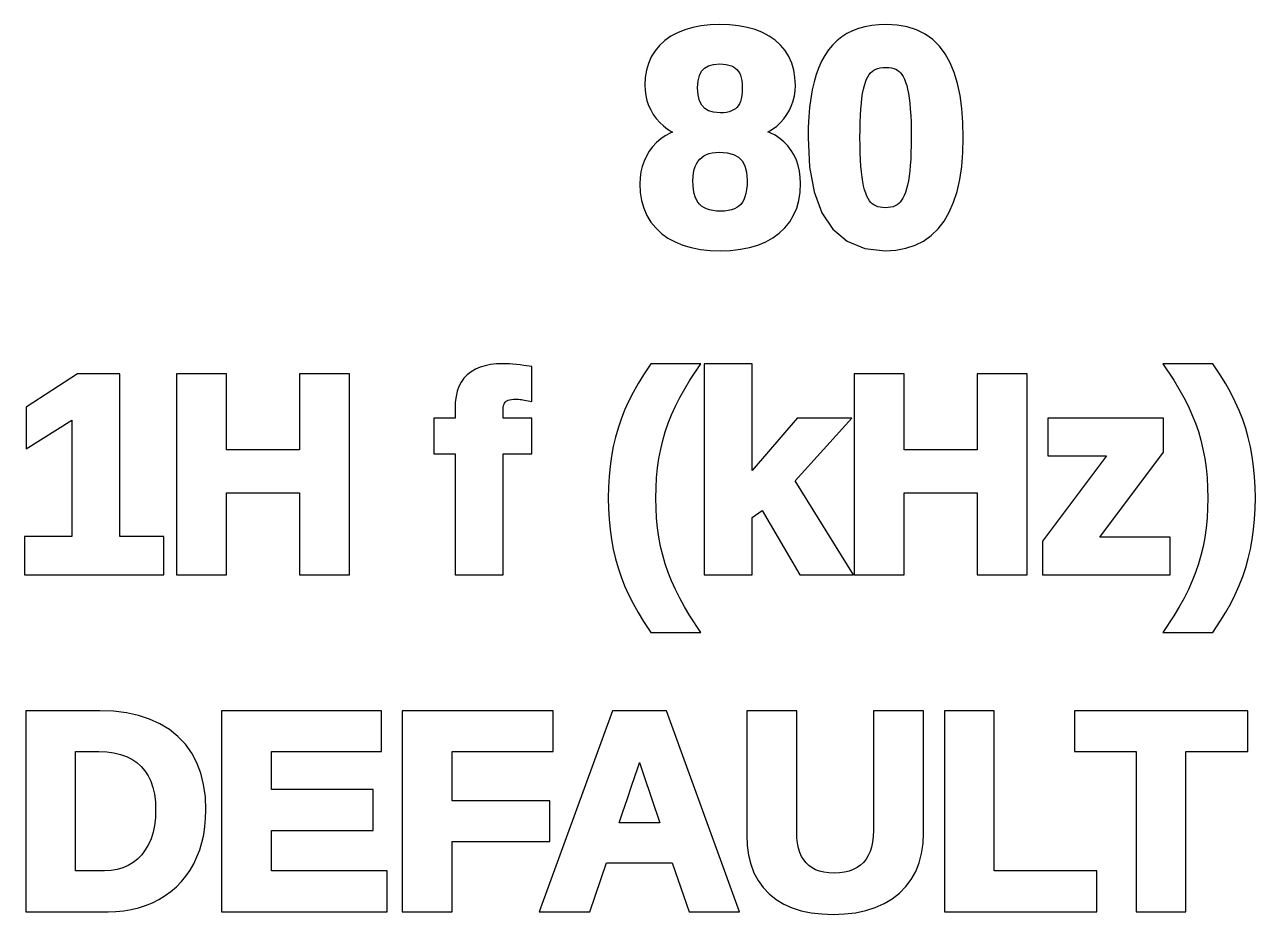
# Model space of a CAD drawing. Header units: metres. Extents: x 3 to 171, y -107 to -32.
# Drawn here: x 10.12 to 22.44, y -83.75 to -74.84 of the extents above; entities that cross this region are included whole.
import ezdxf

# ---------------------------------------------------------------- set-up
doc = ezdxf.new("R2010")
doc.units = ezdxf.units.M

msp = doc.modelspace()

# ---------------------------------------------------------------- linework, layer by layer
for p, q in [((16.811, -74.8725), (16.7324, -74.8952)), ((16.8953, -74.8564), (16.811, -74.8725)), ((16.9854, -74.8469), (16.8953, -74.8564)), ((17.0812, -74.8437), (16.9854, -74.8469)), ((17.1789, -74.8468), (17.0812, -74.8437)), ((17.2705, -74.8561), (17.1789, -74.8468)), ((17.3561, -74.8717), (17.2705, -74.8561)), ((17.4356, -74.8938), (17.3561, -74.8717)), ((18.4708, -74.8831), (18.4107, -74.9057)), ((18.5348, -74.8658), (18.4708, -74.8831)), ((18.6026, -74.8535), (18.5348, -74.8658)), ((18.6743, -74.8461), (18.6026, -74.8535)), ((18.7503, -74.8437), (18.6743, -74.8461)), ((18.8579, -74.8495), (18.7503, -74.8437)), ((18.9585, -74.8671), (18.8579, -74.8495)), ((19.0515, -74.8969), (18.9585, -74.8671)), ((16.5327, -75.0041), (16.4795, -75.0533)), ((16.593, -74.9609), (16.5327, -75.0041)), ((16.6597, -74.9246), (16.593, -74.9609)), ((16.7324, -74.8952), (16.6597, -74.9246)), ((17.5091, -74.9224), (17.4356, -74.8938)), ((17.5762, -74.9578), (17.5091, -74.9224)), ((17.6369, -75), (17.5762, -74.9578)), ((17.6903, -75.0486), (17.6369, -75)), ((18.2551, -75.0047), (18.211, -75.0485)), ((18.3028, -74.9664), (18.2551, -75.0047)), ((18.3546, -74.9334), (18.3028, -74.9664)), ((18.4107, -74.9057), (18.3546, -74.9334)), ((19.1364, -74.9389), (19.0515, -74.8969)), ((19.2127, -74.9931), (19.1364, -74.9389)), ((19.28, -75.0591), (19.2127, -74.9931)), ((16.4342, -75.1077), (16.397, -75.1672)), ((16.4795, -75.0533), (16.4342, -75.1077)), ((17.7358, -75.103), (17.6903, -75.0486)), ((17.7731, -75.1631), (17.7358, -75.103)), ((18.1708, -75.0974), (18.1344, -75.1515)), ((18.211, -75.0485), (18.1708, -75.0974)), ((19.3378, -75.1366), (19.28, -75.0591)), ((16.3681, -75.2316), (16.3477, -75.3003)), ((16.397, -75.1672), (16.3681, -75.2316)), ((16.9299, -75.28), (16.9682, -75.2574)), ((16.9682, -75.2574), (17.0183, -75.243)), ((17.0183, -75.243), (17.0823, -75.2377)), ((17.0823, -75.2377), (17.1157, -75.239)), ((17.1157, -75.239), (17.1464, -75.2427)), ((17.1464, -75.2427), (17.174, -75.2487)), ((17.174, -75.2487), (17.1981, -75.2567)), ((17.1981, -75.2567), (17.2192, -75.2668)), ((17.8019, -75.2285), (17.7731, -75.1631)), ((17.8224, -75.2988), (17.8019, -75.2285)), ((18.1017, -75.2106), (18.0727, -75.2746)), ((18.1344, -75.1515), (18.1017, -75.2106)), ((19.3867, -75.2247), (19.3378, -75.1366)), ((19.4276, -75.3234), (19.3867, -75.2247)), ((16.3355, -75.3733), (16.3315, -75.45)), ((16.3477, -75.3003), (16.3355, -75.3733)), ((16.8648, -75.4073), (16.8789, -75.3526)), ((16.8789, -75.3526), (16.9007, -75.3109)), ((16.9007, -75.3109), (16.9299, -75.28)), ((17.2192, -75.2668), (17.2373, -75.2786)), ((17.2373, -75.2786), (17.2529, -75.2922)), ((17.2529, -75.2922), (17.2663, -75.3081)), ((17.2663, -75.3081), (17.278, -75.3268)), ((17.278, -75.3268), (17.2881, -75.3491)), ((17.2881, -75.3491), (17.2961, -75.3748)), ((17.2961, -75.3748), (17.3022, -75.4045)), ((17.8345, -75.3737), (17.8224, -75.2988)), ((17.8385, -75.453), (17.8345, -75.3737)), ((18.0473, -75.3435), (18.0254, -75.4175)), ((18.0727, -75.2746), (18.0473, -75.3435)), ((18.5518, -75.3906), (18.5646, -75.3652)), ((18.5646, -75.3652), (18.578, -75.3441)), ((18.578, -75.3441), (18.5919, -75.3268)), ((18.5919, -75.3268), (18.6067, -75.3127)), ((18.6067, -75.3127), (18.6234, -75.3008)), ((18.6234, -75.3008), (18.6423, -75.2909)), ((18.6423, -75.2909), (18.664, -75.2829)), ((18.664, -75.2829), (18.6885, -75.277)), ((18.6885, -75.277), (18.7161, -75.2733)), ((18.7161, -75.2733), (18.7466, -75.272)), ((18.7466, -75.272), (18.7752, -75.2733)), ((18.7752, -75.2733), (18.8006, -75.2768)), ((18.8006, -75.2768), (18.8235, -75.2826)), ((18.8235, -75.2826), (18.8436, -75.2903)), ((18.8436, -75.2903), (18.8615, -75.3)), ((18.8615, -75.3), (18.8772, -75.3116)), ((18.8772, -75.3116), (18.8915, -75.3256)), ((18.8915, -75.3256), (18.9049, -75.3427)), ((18.9049, -75.3427), (18.9179, -75.3637)), ((18.9179, -75.3637), (18.9303, -75.389)), ((19.4607, -75.4326), (19.4276, -75.3234)), ((16.3315, -75.45), (16.3338, -75.5029)), ((16.3338, -75.5029), (16.3409, -75.5542)), ((16.8599, -75.4756), (16.8648, -75.4073)), ((16.8649, -75.5477), (16.8599, -75.4756)), ((17.3022, -75.4045), (17.3059, -75.4383)), ((17.3059, -75.4383), (17.3072, -75.4757)), ((17.3072, -75.4757), (17.306, -75.5163)), ((17.8361, -75.5059), (17.8385, -75.453)), ((18.007, -75.497), (17.9921, -75.5818)), ((18.0254, -75.4175), (18.007, -75.497)), ((18.5118, -75.5325), (18.5199, -75.4911)), ((18.5199, -75.4911), (18.5294, -75.4535)), ((18.5294, -75.4535), (18.5401, -75.42)), ((18.5401, -75.42), (18.5518, -75.3906)), ((18.9303, -75.389), (18.942, -75.4188)), ((18.942, -75.4188), (18.9525, -75.4521)), ((18.9525, -75.4521), (18.9621, -75.4902)), ((18.9621, -75.4902), (18.9705, -75.5322)), ((19.4863, -75.5524), (19.4607, -75.4326)), ((16.3409, -75.5542), (16.3527, -75.6039)), ((16.3527, -75.6039), (16.3692, -75.6518)), ((16.8793, -75.6056), (16.8649, -75.5477)), ((16.9017, -75.6499), (16.8793, -75.6056)), ((17.2879, -75.6131), (17.2779, -75.6367)), ((17.2961, -75.5853), (17.2879, -75.6131)), ((17.3022, -75.5531), (17.2961, -75.5853)), ((17.306, -75.5163), (17.3022, -75.5531)), ((17.801, -75.6543), (17.8174, -75.6065)), ((17.8174, -75.6065), (17.8291, -75.557)), ((17.8291, -75.557), (17.8361, -75.5059)), ((17.9921, -75.5818), (17.9805, -75.672)), ((18.4988, -75.6311), (18.5047, -75.5792)), ((18.5047, -75.5792), (18.5118, -75.5325)), ((18.9705, -75.5322), (18.9777, -75.5787)), ((18.9777, -75.5787), (18.9839, -75.6311)), ((19.5044, -75.6827), (19.4863, -75.5524)), ((16.3692, -75.6518), (16.3905, -75.6979)), ((16.3905, -75.6979), (16.4164, -75.7421)), ((16.4164, -75.7421), (16.4468, -75.7843)), ((16.9315, -75.6826), (16.9017, -75.6499)), ((16.9703, -75.7063), (16.9315, -75.6826)), ((17.0208, -75.7214), (16.9703, -75.7063)), ((17.0854, -75.7269), (17.0208, -75.7214)), ((17.118, -75.7256), (17.0854, -75.7269)), ((17.1485, -75.7219), (17.118, -75.7256)), ((17.1755, -75.7159), (17.1485, -75.7219)), ((17.1993, -75.7077), (17.1755, -75.7159)), ((17.22, -75.6977), (17.1993, -75.7077)), ((17.2379, -75.6858), (17.22, -75.6977)), ((17.2532, -75.6721), (17.2379, -75.6858)), ((17.2663, -75.6561), (17.2532, -75.6721)), ((17.2779, -75.6367), (17.2663, -75.6561)), ((17.7238, -75.7859), (17.7541, -75.744)), ((17.7541, -75.744), (17.7799, -75.7002)), ((17.7799, -75.7002), (17.801, -75.6543)), ((17.9805, -75.672), (17.9723, -75.7677)), ((18.4899, -75.753), (18.4938, -75.6891)), ((18.4938, -75.6891), (18.4988, -75.6311)), ((18.9839, -75.6311), (18.989, -75.6891)), ((18.989, -75.6891), (18.9929, -75.7523)), ((19.5152, -75.8237), (19.5044, -75.6827)), ((16.4468, -75.7843), (16.4812, -75.8235)), ((16.4812, -75.8235), (16.5186, -75.8586)), ((16.5186, -75.8586), (16.5592, -75.8896)), ((17.6105, -75.89), (17.6516, -75.8595)), ((17.6516, -75.8595), (17.6894, -75.8248)), ((17.6894, -75.8248), (17.7238, -75.7859)), ((17.9673, -75.8687), (17.9657, -75.9763)), ((17.9723, -75.7677), (17.9673, -75.8687)), ((18.4855, -75.8954), (18.4872, -75.8212)), ((18.4872, -75.8212), (18.4899, -75.753)), ((18.9929, -75.7523), (18.9958, -75.8213)), ((18.9958, -75.8213), (18.9975, -75.8954)), ((19.5188, -75.9754), (19.5152, -75.8237)), ((16.491, -75.9886), (16.4488, -76.0251)), ((16.5366, -75.9569), (16.491, -75.9886)), ((16.5857, -75.93), (16.5366, -75.9569)), ((16.5592, -75.8896), (16.6028, -75.9164)), ((16.6099, -75.9198), (16.5857, -75.93)), ((16.6028, -75.9164), (16.6099, -75.9198)), ((17.5638, -75.9172), (17.5663, -75.9161)), ((17.5853, -75.9258), (17.5638, -75.9172)), ((17.5663, -75.9161), (17.6105, -75.89)), ((17.6353, -75.9519), (17.5853, -75.9258)), ((17.6817, -75.9827), (17.6353, -75.9519)), ((17.7243, -76.0182), (17.6817, -75.9827)), ((17.9657, -75.9763), (17.9807, -76.2681)), ((18.4849, -75.975), (18.4855, -75.8954)), ((18.4855, -76.0547), (18.4849, -75.975)), ((18.9975, -75.8954), (18.9981, -75.9757)), ((18.9981, -75.9757), (18.9975, -76.0523)), ((19.515, -76.1249), (19.5188, -75.9754)), ((16.3764, -76.1111), (16.3475, -76.1589)), ((16.4104, -76.0662), (16.3764, -76.1111)), ((16.4488, -76.0251), (16.4104, -76.0662)), ((17.0406, -76.1225), (17.0774, -76.1209)), ((17.0774, -76.1209), (17.1568, -76.127)), ((17.7629, -76.0582), (17.7243, -76.0182)), ((17.797, -76.1024), (17.7629, -76.0582)), ((17.8258, -76.15), (17.797, -76.1024)), ((18.4873, -76.1279), (18.4855, -76.0547)), ((18.9975, -76.0523), (18.9957, -76.1231)), ((16.3239, -76.2096), (16.3056, -76.263)), ((16.3475, -76.1589), (16.3239, -76.2096)), ((16.8367, -76.2638), (16.8491, -76.2366)), ((16.8491, -76.2366), (16.8639, -76.2129)), ((16.8639, -76.2129), (16.8813, -76.1917)), ((16.8813, -76.1917), (16.901, -76.1733)), ((16.901, -76.1733), (16.9232, -76.1577)), ((16.9232, -76.1577), (16.9477, -76.1449)), ((16.9477, -76.1449), (16.9755, -76.1346)), ((16.9755, -76.1346), (17.0065, -76.1271)), ((17.0065, -76.1271), (17.0406, -76.1225)), ((17.1568, -76.127), (17.22, -76.1443)), ((17.22, -76.1443), (17.2688, -76.1716)), ((17.2688, -76.1716), (17.3058, -76.2088)), ((17.3058, -76.2088), (17.333, -76.258)), ((17.8494, -76.201), (17.8258, -76.15)), ((17.8676, -76.2551), (17.8494, -76.201)), ((18.4902, -76.1964), (18.4873, -76.1279)), ((18.4942, -76.2591), (18.4902, -76.1964)), ((18.9928, -76.1904), (18.9887, -76.2525)), ((18.9957, -76.1231), (18.9928, -76.1904)), ((19.5036, -76.2643), (19.515, -76.1249)), ((16.2926, -76.3189), (16.2848, -76.3772)), ((16.3056, -76.263), (16.2926, -76.3189)), ((16.8135, -76.4067), (16.815, -76.3654)), ((16.815, -76.3654), (16.8195, -76.328)), ((16.8195, -76.328), (16.8268, -76.2941)), ((16.8268, -76.2941), (16.8367, -76.2638)), ((17.333, -76.258), (17.3503, -76.3216)), ((17.3503, -76.3216), (17.3564, -76.4017)), ((17.8805, -76.3122), (17.8676, -76.2551)), ((17.8881, -76.3721), (17.8805, -76.3122)), ((17.9807, -76.2681), (18.0262, -76.5184)), ((18.4995, -76.3174), (18.4942, -76.2591)), ((18.5058, -76.3692), (18.4995, -76.3174)), ((18.9772, -76.3611), (18.9697, -76.4083)), ((18.9835, -76.309), (18.9772, -76.3611)), ((18.9887, -76.2525), (18.9835, -76.309)), ((19.4844, -76.3936), (19.5036, -76.2643)), ((16.2848, -76.3772), (16.2823, -76.438)), ((16.2823, -76.438), (16.2866, -76.5243)), ((16.815, -76.4538), (16.8135, -76.4067)), ((16.8196, -76.4967), (16.815, -76.4538)), ((17.355, -76.4497), (17.3506, -76.4942)), ((17.3564, -76.4017), (17.355, -76.4497)), ((17.8864, -76.5216), (17.8907, -76.435)), ((17.8907, -76.435), (17.8881, -76.3721)), ((18.5133, -76.4164), (18.5058, -76.3692)), ((18.5218, -76.4584), (18.5133, -76.4164)), ((18.5315, -76.4963), (18.5218, -76.4584)), ((18.9513, -76.4888), (18.9404, -76.5231)), ((18.9612, -76.4504), (18.9513, -76.4888)), ((18.9697, -76.4083), (18.9612, -76.4504)), ((19.4574, -76.5129), (19.4844, -76.3936)), ((16.2866, -76.5243), (16.2996, -76.6059)), ((16.2996, -76.6059), (16.3215, -76.6825)), ((16.8269, -76.5349), (16.8196, -76.4967)), ((16.8369, -76.5682), (16.8269, -76.5349)), ((16.8492, -76.597), (16.8369, -76.5682)), ((16.8638, -76.6216), (16.8492, -76.597)), ((17.3221, -76.5976), (17.3082, -76.6224)), ((17.334, -76.5682), (17.3221, -76.5976)), ((17.3436, -76.5336), (17.334, -76.5682)), ((17.3506, -76.4942), (17.3436, -76.5336)), ((17.852, -76.6804), (17.8736, -76.6035)), ((17.8736, -76.6035), (17.8864, -76.5216)), ((18.0262, -76.5184), (18.1035, -76.7267)), ((18.5423, -76.53), (18.5315, -76.4963)), ((18.5542, -76.5598), (18.5423, -76.53)), ((18.5668, -76.5852), (18.5542, -76.5598)), ((18.58, -76.6064), (18.5668, -76.5852)), ((18.5936, -76.6234), (18.58, -76.6064)), ((18.9017, -76.6019), (18.8875, -76.6202)), ((18.9154, -76.5797), (18.9017, -76.6019)), ((18.9283, -76.5535), (18.9154, -76.5797)), ((18.9404, -76.5231), (18.9283, -76.5535)), ((19.4224, -76.6222), (19.4574, -76.5129)), ((16.3215, -76.6825), (16.3524, -76.7539)), ((16.8805, -76.6421), (16.8638, -76.6216)), ((16.8998, -76.6597), (16.8805, -76.6421)), ((16.9222, -76.6749), (16.8998, -76.6597)), ((16.948, -76.6875), (16.9222, -76.6749)), ((16.9776, -76.6978), (16.948, -76.6875)), ((17.011, -76.7053), (16.9776, -76.6978)), ((17.0488, -76.71), (17.011, -76.7053)), ((17.0902, -76.7115), (17.0488, -76.71)), ((17.1307, -76.71), (17.0902, -76.7115)), ((17.1673, -76.7053), (17.1307, -76.71)), ((17.1999, -76.6978), (17.1673, -76.7053)), ((17.2283, -76.6877), (17.1999, -76.6978)), ((17.2529, -76.6752), (17.2283, -76.6877)), ((17.2741, -76.6603), (17.2529, -76.6752)), ((17.2924, -76.643), (17.2741, -76.6603)), ((17.3082, -76.6224), (17.2924, -76.643)), ((17.8215, -76.752), (17.852, -76.6804)), ((18.1035, -76.7267), (18.2139, -76.8921)), ((18.6081, -76.6374), (18.5936, -76.6234)), ((18.624, -76.649), (18.6081, -76.6374)), ((18.6423, -76.6588), (18.624, -76.649)), ((18.6626, -76.6666), (18.6423, -76.6588)), ((18.6859, -76.6724), (18.6626, -76.6666)), ((18.7119, -76.676), (18.6859, -76.6724)), ((18.7408, -76.6772), (18.7119, -76.676)), ((18.7689, -76.6759), (18.7408, -76.6772)), ((18.7944, -76.6722), (18.7689, -76.6759)), ((18.8174, -76.6661), (18.7944, -76.6722)), ((18.8377, -76.658), (18.8174, -76.6661)), ((18.8559, -76.6477), (18.8377, -76.658)), ((18.8725, -76.6352), (18.8559, -76.6477)), ((18.8875, -76.6202), (18.8725, -76.6352)), ((19.3277, -76.8103), (19.3792, -76.7213)), ((19.3792, -76.7213), (19.4224, -76.6222)), ((16.3524, -76.7539), (16.3922, -76.8196)), ((16.3922, -76.8196), (16.4409, -76.8794)), ((17.7339, -76.8781), (17.7821, -76.818)), ((17.7821, -76.818), (17.8215, -76.752)), ((19.2675, -76.8886), (19.3277, -76.8103)), ((16.4409, -76.8794), (16.4981, -76.933)), ((16.4981, -76.933), (16.563, -76.9798)), ((16.563, -76.9798), (16.6346, -77.0192)), ((17.5416, -77.0187), (17.6129, -76.9791)), ((17.6129, -76.9791), (17.6773, -76.932)), ((17.6773, -76.932), (17.7339, -76.8781)), ((18.2139, -76.8921), (18.3581, -77.012)), ((19.1216, -77.0103), (19.1988, -76.9554)), ((19.1988, -76.9554), (19.2675, -76.8886)), ((16.6346, -77.0192), (16.7127, -77.0511)), ((16.7127, -77.0511), (16.797, -77.0757)), ((16.797, -77.0757), (16.8876, -77.0932)), ((16.8876, -77.0932), (16.9843, -77.1035)), ((16.9843, -77.1035), (17.0872, -77.107)), ((17.0872, -77.107), (17.1909, -77.1035)), ((17.1909, -77.1035), (17.2881, -77.0931)), ((17.2881, -77.0931), (17.379, -77.0756)), ((17.379, -77.0756), (17.4635, -77.0509)), ((17.4635, -77.0509), (17.5416, -77.0187)), ((18.3581, -77.012), (18.5337, -77.0838)), ((18.5337, -77.0838), (18.7363, -77.1071)), ((18.7363, -77.1071), (18.8443, -77.1011)), ((18.8443, -77.1011), (18.944, -77.0831)), ((18.944, -77.0831), (19.0365, -77.0529)), ((19.0365, -77.0529), (19.1216, -77.0103)), ((14.5931, -78.3179), (14.5551, -78.3478)), ((14.6357, -78.293), (14.5931, -78.3179)), ((14.6827, -78.2729), (14.6357, -78.293)), ((14.7337, -78.2577), (14.6827, -78.2729)), ((14.7886, -78.2469), (14.7337, -78.2577)), ((14.8474, -78.2406), (14.7886, -78.2469)), ((14.9098, -78.2386), (14.8474, -78.2406)), ((14.9429, -78.239), (14.9098, -78.2386)), ((14.9764, -78.2404), (14.9429, -78.239)), ((15.011, -78.2427), (14.9764, -78.2404)), ((15.0466, -78.2459), (15.011, -78.2427)), ((15.0833, -78.25), (15.0466, -78.2459)), ((15.121, -78.255), (15.0833, -78.25)), ((15.2017, -78.2673), (15.121, -78.255)), ((15.2017, -78.617), (15.2017, -78.2673)), ((16.3928, -78.2386), (16.319, -78.3487)), ((16.894, -78.2386), (16.3928, -78.2386)), ((16.7839, -78.4038), (16.894, -78.2386)), ((17.4067, -78.2386), (16.9256, -78.2386)), ((16.9256, -78.2386), (16.9256, -80.3512)), ((17.4067, -79.3068), (17.4067, -78.2386)), ((22.0162, -78.2386), (21.5149, -78.2386)), ((21.5149, -78.2386), (21.6247, -78.403)), ((22.0904, -78.3495), (22.0162, -78.2386)), ((10.6538, -78.3403), (10.1399, -78.6737)), ((11.0794, -78.3403), (10.6538, -78.3403)), ((11.0794, -79.9678), (11.0794, -78.3403)), ((12.1445, -78.3403), (11.6444, -78.3403)), ((11.6444, -78.3403), (11.6444, -80.3512)), ((12.1445, -79.1012), (12.1445, -78.3403)), ((13.3774, -78.3403), (12.8773, -78.3403)), ((12.8773, -78.3403), (12.8773, -79.1012)), ((13.3774, -80.3512), (13.3774, -78.3403)), ((14.4941, -78.4224), (14.4716, -78.4665)), ((14.522, -78.3828), (14.4941, -78.4224)), ((14.5551, -78.3478), (14.522, -78.3828)), ((16.2643, -78.4376), (16.2145, -78.5265)), ((16.319, -78.3487), (16.2643, -78.4376)), ((16.7308, -78.4904), (16.7839, -78.4038)), ((18.9262, -78.3403), (18.4261, -78.3403)), ((18.4261, -78.3403), (18.4261, -80.3512)), ((18.9262, -79.1012), (18.9262, -78.3403)), ((20.1591, -78.3403), (19.659, -78.3403)), ((19.659, -78.3403), (19.659, -79.1012)), ((20.1591, -80.3512), (20.1591, -78.3403)), ((21.6247, -78.403), (21.6776, -78.4892)), ((22.1453, -78.439), (22.0904, -78.3495)), ((22.1953, -78.5285), (22.1453, -78.439)), ((14.4424, -78.5662), (14.4354, -78.6215)), ((14.4545, -78.5145), (14.4424, -78.5662)), ((14.4716, -78.4665), (14.4545, -78.5145)), ((16.2145, -78.5265), (16.1695, -78.6156)), ((16.6391, -78.6627), (16.6826, -78.5766)), ((16.6826, -78.5766), (16.7308, -78.4904)), ((21.6776, -78.4892), (21.7256, -78.5749)), ((21.7256, -78.5749), (21.7689, -78.6606)), ((22.2404, -78.6181), (22.1953, -78.5285)), ((10.1399, -78.6737), (10.1399, -79.0908)), ((14.4354, -78.6215), (14.4331, -78.6795)), ((14.4331, -78.6795), (14.4331, -78.7838)), ((14.9128, -78.719), (14.9135, -78.6951)), ((14.9135, -78.6951), (14.9156, -78.6746)), ((14.9156, -78.6746), (14.9188, -78.6574)), ((14.9188, -78.6574), (14.923, -78.6431)), ((14.923, -78.6431), (14.9277, -78.6322)), ((14.9277, -78.6322), (14.9327, -78.6241)), ((14.9327, -78.6241), (14.9377, -78.6183)), ((14.9377, -78.6183), (14.944, -78.6132)), ((14.944, -78.6132), (14.9525, -78.6082)), ((14.9525, -78.6082), (14.964, -78.6035)), ((14.964, -78.6035), (14.9785, -78.5994)), ((14.9785, -78.5994), (14.9964, -78.5963)), ((14.9964, -78.5963), (15.0169, -78.5943)), ((15.0169, -78.5943), (15.0409, -78.5936)), ((15.0409, -78.5936), (15.0547, -78.5938)), ((15.0547, -78.5938), (15.0689, -78.5944)), ((15.0689, -78.5944), (15.0838, -78.5956)), ((15.0838, -78.5956), (15.0975, -78.5971)), ((15.0975, -78.5971), (15.1126, -78.5992)), ((15.1126, -78.5992), (15.1265, -78.6016)), ((15.1265, -78.6016), (15.2017, -78.617)), ((16.1294, -78.7047), (16.0942, -78.794)), ((16.1695, -78.6156), (16.1294, -78.7047)), ((16.6004, -78.7484), (16.6391, -78.6627)), ((21.7689, -78.6606), (21.8077, -78.7464)), ((22.2805, -78.7076), (22.2404, -78.6181)), ((10.1399, -79.0908), (10.5983, -78.8046)), ((10.5983, -78.8046), (10.5983, -79.9678)), ((14.4331, -78.7838), (14.2188, -78.7838)), ((14.2188, -78.7838), (14.2188, -79.1415)), ((14.9128, -78.7838), (14.9128, -78.719)), ((15.2017, -78.7838), (14.9128, -78.7838)), ((15.2017, -79.1415), (15.2017, -78.7838)), ((16.0942, -78.794), (16.0639, -78.8833)), ((16.5663, -78.8342), (16.6004, -78.7484)), ((17.8573, -78.7838), (17.4067, -79.3068)), ((17.8367, -79.4117), (18.4021, -78.7838)), ((18.4021, -78.7838), (17.8573, -78.7838)), ((21.5213, -78.7838), (20.3661, -78.7838)), ((20.3661, -78.7838), (20.3661, -79.1591)), ((21.5213, -79.123), (21.5213, -78.7838)), ((21.8077, -78.7464), (21.8418, -78.8319)), ((22.3157, -78.7972), (22.2805, -78.7076)), ((22.3458, -78.8868), (22.3157, -78.7972)), ((16.0639, -78.8833), (16.038, -78.9742)), ((16.5119, -79.006), (16.5371, -78.9192)), ((16.5371, -78.9192), (16.5663, -78.8342)), ((21.8418, -78.8319), (21.8714, -78.9176)), ((21.8714, -78.9176), (21.8965, -79.0041)), ((22.3715, -78.9778), (22.3458, -78.8868)), ((16.0161, -79.068), (15.9983, -79.1648)), ((16.038, -78.9742), (16.0161, -79.068)), ((16.4908, -79.0951), (16.5119, -79.006)), ((21.8965, -79.0041), (21.9179, -79.0939)), ((22.3932, -79.0715), (22.3715, -78.9778)), ((22.4109, -79.1679), (22.3932, -79.0715)), ((12.8773, -79.1012), (12.1445, -79.1012)), ((14.2188, -79.1415), (14.4331, -79.1415)), ((14.4331, -79.1415), (14.4331, -80.3512)), ((14.9128, -79.1415), (15.2017, -79.1415)), ((14.9128, -80.3512), (14.9128, -79.1415)), ((15.9983, -79.1648), (15.9844, -79.2645)), ((16.4598, -79.2819), (16.4733, -79.1872)), ((16.4733, -79.1872), (16.4908, -79.0951)), ((19.659, -79.1012), (18.9262, -79.1012)), ((20.951, -79.1591), (20.3105, -80.0147)), ((20.3661, -79.1591), (20.951, -79.1591)), ((20.8849, -79.9732), (21.5213, -79.123)), ((21.9179, -79.0939), (21.9353, -79.1856)), ((21.9353, -79.1856), (21.949, -79.2809)), ((22.4247, -79.2671), (22.4109, -79.1679)), ((15.9844, -79.2645), (15.9746, -79.3671)), ((16.4501, -79.3798), (16.4598, -79.2819)), ((21.949, -79.2809), (21.9588, -79.3788)), ((22.4345, -79.369), (22.4247, -79.2671)), ((15.9746, -79.3671), (15.9686, -79.4726)), ((16.4443, -79.4795), (16.4501, -79.3798)), ((18.419, -80.3512), (17.8367, -79.4117)), ((21.9588, -79.3788), (21.9646, -79.4792)), ((22.4403, -79.4737), (22.4345, -79.369)), ((12.1445, -79.5321), (12.8773, -79.5321)), ((12.1445, -80.3512), (12.1445, -79.5321)), ((12.8773, -79.5321), (12.8773, -80.3512)), ((15.9686, -79.4726), (15.9667, -79.5811)), ((16.4424, -79.5824), (16.4443, -79.4795)), ((18.9262, -79.5321), (19.659, -79.5321)), ((18.9262, -80.3512), (18.9262, -79.5321)), ((19.659, -79.5321), (19.659, -80.3512)), ((21.9646, -79.4792), (21.9666, -79.5824)), ((22.4423, -79.5811), (22.4403, -79.4737)), ((15.9667, -79.5811), (15.9686, -79.6899)), ((15.9686, -79.6899), (15.9746, -79.7958)), ((16.4443, -79.685), (16.4424, -79.5824)), ((16.45, -79.7845), (16.4443, -79.685)), ((21.9647, -79.6854), (21.959, -79.7852)), ((21.9666, -79.5824), (21.9647, -79.6854)), ((22.4345, -79.7944), (22.4403, -79.6892)), ((22.4403, -79.6892), (22.4423, -79.5811)), ((15.9746, -79.7958), (15.9844, -79.8987)), ((16.4597, -79.8817), (16.45, -79.7845)), ((17.4067, -79.7767), (17.5051, -79.7085)), ((17.4067, -80.3512), (17.4067, -79.7767)), ((17.5051, -79.7085), (17.8842, -80.3512)), ((21.959, -79.7852), (21.9494, -79.8825)), ((22.4247, -79.8969), (22.4345, -79.7944)), ((15.9844, -79.8987), (15.9983, -79.9987)), ((16.4731, -79.976), (16.4597, -79.8817)), ((21.9494, -79.8825), (21.9361, -79.9764)), ((22.4109, -79.9964), (22.4247, -79.8969)), ((10.5983, -79.9678), (10.125, -79.9678)), ((10.125, -79.9678), (10.125, -80.3512)), ((11.5175, -79.9678), (11.0794, -79.9678)), ((11.5175, -80.3512), (11.5175, -79.9678)), ((15.9983, -79.9987), (16.0161, -80.0957)), ((16.4904, -80.0674), (16.4731, -79.976)), ((20.3105, -80.0147), (20.3105, -80.3512)), ((21.5878, -79.9732), (20.8849, -79.9732)), ((21.5878, -80.3512), (21.5878, -79.9732)), ((21.9361, -79.9764), (21.9189, -80.0681)), ((22.3932, -80.0931), (22.4109, -79.9964)), ((16.0161, -80.0957), (16.038, -80.1898)), ((16.5114, -80.156), (16.4904, -80.0674)), ((16.5363, -80.2422), (16.5114, -80.156)), ((21.898, -80.1563), (21.8732, -80.2422)), ((21.9189, -80.0681), (21.898, -80.1563)), ((22.3715, -80.187), (22.3932, -80.0931)), ((16.038, -80.1898), (16.0639, -80.2808)), ((16.0639, -80.2808), (16.0942, -80.3704)), ((16.5654, -80.3268), (16.5363, -80.2422)), ((21.8732, -80.2422), (21.8443, -80.3268)), ((22.3157, -80.3676), (22.3458, -80.278)), ((22.3458, -80.278), (22.3715, -80.187)), ((10.125, -80.3512), (11.5175, -80.3512)), ((11.6444, -80.3512), (12.1445, -80.3512)), ((12.8773, -80.3512), (13.3774, -80.3512)), ((14.4331, -80.3512), (14.9128, -80.3512)), ((16.0942, -80.3704), (16.1294, -80.4599)), ((16.5995, -80.4127), (16.5654, -80.3268)), ((16.6382, -80.4986), (16.5995, -80.4127)), ((16.9256, -80.3512), (17.4067, -80.3512)), ((17.8842, -80.3512), (18.419, -80.3512)), ((18.4261, -80.3512), (18.9262, -80.3512)), ((19.659, -80.3512), (20.1591, -80.3512)), ((20.3105, -80.3512), (21.5878, -80.3512)), ((21.8104, -80.412), (21.7716, -80.4982)), ((21.8443, -80.3268), (21.8104, -80.412)), ((22.2805, -80.4573), (22.3157, -80.3676)), ((16.1294, -80.4599), (16.1695, -80.5493)), ((16.1695, -80.5493), (16.2144, -80.6386)), ((16.682, -80.5857), (16.6382, -80.4986)), ((21.7716, -80.4982), (21.728, -80.5847)), ((22.1953, -80.6367), (22.2404, -80.547)), ((22.2404, -80.547), (22.2805, -80.4573)), ((16.2144, -80.6386), (16.2643, -80.7279)), ((16.7303, -80.6728), (16.682, -80.5857)), ((16.7837, -80.7609), (16.7303, -80.6728)), ((21.6793, -80.6723), (21.6257, -80.7604)), ((21.728, -80.5847), (21.6793, -80.6723)), ((22.1453, -80.7265), (22.1953, -80.6367)), ((16.2643, -80.7279), (16.3189, -80.817)), ((16.8933, -80.9276), (16.7837, -80.7609)), ((21.6257, -80.7604), (21.5156, -80.9276)), ((22.0904, -80.8163), (22.1453, -80.7265)), ((16.3189, -80.817), (16.3927, -80.9276)), ((22.0163, -80.9276), (22.0904, -80.8163)), ((16.3927, -80.9276), (16.8933, -80.9276)), ((21.5156, -80.9276), (22.0163, -80.9276)), ((10.8784, -81.7122), (10.1358, -81.7122)), ((10.1358, -81.7122), (10.1358, -83.7231)), ((11.0149, -81.7172), (10.8784, -81.7122)), ((11.1438, -81.7327), (11.0149, -81.7172)), ((11.2643, -81.7585), (11.1438, -81.7327)), ((11.3762, -81.795), (11.2643, -81.7585)), ((13.6975, -81.7122), (12.0948, -81.7122)), ((12.0948, -81.7122), (12.0948, -83.7231)), ((13.6975, -82.1214), (13.6975, -81.7122)), ((15.4133, -81.7122), (13.9041, -81.7122)), ((13.9041, -81.7122), (13.9041, -83.7231)), ((16.007, -81.7122), (15.2734, -83.7231)), ((15.4133, -82.1214), (15.4133, -81.7122)), ((16.549, -81.7122), (16.007, -81.7122)), ((17.2797, -83.7231), (16.549, -81.7122)), ((17.8516, -81.7122), (17.3515, -81.7122)), ((17.3515, -81.7122), (17.3515, -82.9581)), ((17.8516, -82.9249), (17.8516, -81.7122)), ((19.121, -81.7122), (18.6209, -81.7122)), ((18.6209, -81.7122), (18.6209, -82.9112)), ((19.121, -82.9378), (19.121, -81.7122)), ((19.8296, -81.7122), (19.3295, -81.7122)), ((19.3295, -81.7122), (19.3295, -83.7231)), ((19.8296, -83.3139), (19.8296, -81.7122)), ((22.3662, -81.7122), (20.6306, -81.7122)), ((20.6306, -81.7122), (20.6306, -82.1214)), ((22.3662, -82.1214), (22.3662, -81.7122)), ((11.4794, -81.8422), (11.3762, -81.795)), ((11.5737, -81.9001), (11.4794, -81.8422)), ((11.6587, -81.9688), (11.5737, -81.9001)), ((11.7335, -82.0475), (11.6587, -81.9688)), ((10.6359, -83.3139), (10.6359, -82.1214)), ((10.6359, -82.1214), (10.8685, -82.1214)), ((10.8685, -82.1214), (10.9471, -82.1246)), ((10.9471, -82.1246), (11.019, -82.1339)), ((11.019, -82.1339), (11.0847, -82.1492)), ((11.0847, -82.1492), (11.1444, -82.1704)), ((11.7969, -82.1355), (11.7335, -82.0475)), ((11.8485, -82.2323), (11.7969, -82.1355)), ((12.5949, -82.5015), (12.5949, -82.1214)), ((12.5949, -82.1214), (13.6975, -82.1214)), ((14.4042, -82.6127), (14.4042, -82.1214)), ((14.4042, -82.1214), (15.4133, -82.1214)), ((20.6306, -82.1214), (21.2477, -82.1214)), ((21.2477, -82.1214), (21.2477, -83.7231)), ((21.7478, -82.1214), (22.3662, -82.1214)), ((21.7478, -83.7231), (21.7478, -82.1214)), ((11.1444, -82.1704), (11.1987, -82.1974)), ((11.1987, -82.1974), (11.2472, -82.2301)), ((11.2472, -82.2301), (11.2907, -82.2686)), ((11.2907, -82.2686), (11.3288, -82.3128)), ((11.8885, -82.3378), (11.8485, -82.2323)), ((16.2579, -82.2949), (16.2754, -82.2424)), ((16.2754, -82.2424), (16.2793, -82.2301)), ((16.2793, -82.2301), (16.3172, -82.3502)), ((11.3288, -82.3128), (11.3611, -82.3625)), ((11.3611, -82.3625), (11.3878, -82.4181)), ((11.9168, -82.4515), (11.8885, -82.3378)), ((16.1991, -82.4683), (16.2325, -82.3702)), ((16.2325, -82.3702), (16.2579, -82.2949)), ((16.3172, -82.3502), (16.4832, -82.8338)), ((11.3878, -82.4181), (11.4089, -82.4799)), ((11.4089, -82.4799), (11.4241, -82.5481)), ((11.9337, -82.5734), (11.9168, -82.4515)), ((13.6148, -82.5015), (12.5949, -82.5015)), ((13.6148, -82.9107), (13.6148, -82.5015)), ((16.1578, -82.5893), (16.1991, -82.4683)), ((11.4241, -82.5481), (11.4333, -82.6225)), ((11.4333, -82.6225), (11.4364, -82.7034)), ((11.9393, -82.703), (11.9337, -82.5734)), ((15.3821, -82.6127), (14.4042, -82.6127)), ((15.3821, -83.0219), (15.3821, -82.6127)), ((16.1085, -82.7332), (16.1578, -82.5893)), ((11.4364, -82.7034), (11.4335, -82.7841)), ((11.9368, -82.7893), (11.9393, -82.703)), ((16.074, -82.8338), (16.1085, -82.7332)), ((11.4246, -82.8594), (11.4101, -82.9289)), ((11.4335, -82.7841), (11.4246, -82.8594)), ((11.9171, -82.9523), (11.9295, -82.8722)), ((11.9295, -82.8722), (11.9368, -82.7893)), ((16.4832, -82.8338), (16.074, -82.8338)), ((11.39, -82.9929), (11.3643, -83.0516)), ((11.4101, -82.9289), (11.39, -82.9929)), ((11.8998, -83.0294), (11.9171, -82.9523)), ((12.5949, -83.3139), (12.5949, -82.9107)), ((12.5949, -82.9107), (13.6148, -82.9107)), ((17.3515, -82.9581), (17.3559, -83.0605)), ((17.8537, -82.9846), (17.8516, -82.9249)), ((17.8598, -83.0384), (17.8537, -82.9846)), ((18.6187, -82.9717), (18.6121, -83.0264)), ((18.6209, -82.9112), (18.6187, -82.9717)), ((19.1163, -83.042), (19.121, -82.9378)), ((11.3331, -83.1052), (11.2965, -83.1537)), ((11.3643, -83.0516), (11.3331, -83.1052)), ((11.85, -83.1747), (11.8774, -83.1036)), ((11.8774, -83.1036), (11.8998, -83.0294)), ((14.4042, -83.0219), (15.3821, -83.0219)), ((14.4042, -83.7231), (14.4042, -83.0219)), ((17.3559, -83.0605), (17.3695, -83.1577)), ((17.8699, -83.0874), (17.8598, -83.0384)), ((17.8837, -83.1314), (17.8699, -83.0874)), ((17.901, -83.1705), (17.8837, -83.1314)), ((18.5867, -83.1211), (18.568, -83.1617)), ((18.6015, -83.076), (18.5867, -83.1211)), ((18.6121, -83.0264), (18.6015, -83.076)), ((19.0774, -83.2339), (19.1018, -83.141)), ((19.1018, -83.141), (19.1163, -83.042)), ((11.162, -83.2613), (11.1095, -83.2841)), ((11.2104, -83.2322), (11.162, -83.2613)), ((11.2553, -83.1963), (11.2104, -83.2322)), ((11.2965, -83.1537), (11.2553, -83.1963)), ((11.7805, -83.307), (11.8176, -83.2427)), ((11.8176, -83.2427), (11.85, -83.1747)), ((15.7805, -83.7231), (15.95, -83.2348)), ((15.95, -83.2348), (16.6072, -83.2348)), ((16.6072, -83.2348), (16.7767, -83.7231)), ((17.3695, -83.1577), (17.3922, -83.2485)), ((17.3922, -83.2485), (17.4243, -83.3329)), ((17.922, -83.2053), (17.901, -83.1705)), ((17.9462, -83.2356), (17.922, -83.2053)), ((17.9742, -83.2621), (17.9462, -83.2356)), ((18.0055, -83.2844), (17.9742, -83.2621)), ((18.4891, -83.2579), (18.4556, -83.2815)), ((18.5191, -83.2299), (18.4891, -83.2579)), ((18.5455, -83.1977), (18.5191, -83.2299)), ((18.568, -83.1617), (18.5455, -83.1977)), ((19.043, -83.3202), (19.0774, -83.2339)), ((10.9236, -83.3139), (10.6359, -83.3139)), ((10.9912, -83.3105), (10.9236, -83.3139)), ((11.0526, -83.3005), (10.9912, -83.3105)), ((11.1095, -83.2841), (11.0526, -83.3005)), ((11.6935, -83.4227), (11.7392, -83.367)), ((11.7392, -83.367), (11.7805, -83.307)), ((13.7531, -83.3139), (12.5949, -83.3139)), ((13.7531, -83.7231), (13.7531, -83.3139)), ((17.4243, -83.3329), (17.4659, -83.4106)), ((18.0408, -83.3029), (18.0055, -83.2844)), ((18.0803, -83.3175), (18.0408, -83.3029)), ((18.1241, -83.3282), (18.0803, -83.3175)), ((18.1729, -83.3347), (18.1241, -83.3282)), ((18.2261, -83.3369), (18.1729, -83.3347)), ((18.2809, -83.3346), (18.2261, -83.3369)), ((18.3311, -83.3278), (18.2809, -83.3346)), ((18.3769, -83.3165), (18.3311, -83.3278)), ((18.4182, -83.3011), (18.3769, -83.3165)), ((18.4556, -83.2815), (18.4182, -83.3011)), ((18.9985, -83.3999), (19.043, -83.3202)), ((20.8549, -83.3139), (19.8296, -83.3139)), ((20.8549, -83.7231), (20.8549, -83.3139)), ((11.5896, -83.5206), (11.6436, -83.4739)), ((11.6436, -83.4739), (11.6935, -83.4227)), ((17.4659, -83.4106), (17.5169, -83.4813)), ((17.5169, -83.4813), (17.5771, -83.5445)), ((18.8799, -83.5376), (18.9441, -83.4724)), ((18.9441, -83.4724), (18.9985, -83.3999)), ((11.3358, -83.6606), (11.4038, -83.633)), ((11.4038, -83.633), (11.4692, -83.6003)), ((11.4692, -83.6003), (11.5314, -83.5627)), ((11.5314, -83.5627), (11.5896, -83.5206)), ((17.5771, -83.5445), (17.6459, -83.5998)), ((17.6459, -83.5998), (17.7226, -83.6463)), ((18.7265, -83.6427), (18.8071, -83.5946)), ((18.8071, -83.5946), (18.8799, -83.5376)), ((10.1358, -83.7231), (10.9596, -83.7231)), ((10.9596, -83.7231), (11.039, -83.7207)), ((11.039, -83.7207), (11.1168, -83.7132)), ((11.1168, -83.7132), (11.1923, -83.7007)), ((11.1923, -83.7007), (11.2653, -83.6832)), ((11.2653, -83.6832), (11.3358, -83.6606)), ((12.0948, -83.7231), (13.7531, -83.7231)), ((13.9041, -83.7231), (14.4042, -83.7231)), ((15.2734, -83.7231), (15.7805, -83.7231)), ((16.7767, -83.7231), (17.2797, -83.7231)), ((17.7226, -83.6463), (17.8067, -83.6841)), ((17.8067, -83.6841), (17.8982, -83.7133)), ((17.8982, -83.7133), (17.9968, -83.7339)), ((17.9968, -83.7339), (18.1025, -83.7462)), ((18.1025, -83.7462), (18.2152, -83.7503)), ((18.2152, -83.7503), (18.3316, -83.746)), ((18.3316, -83.746), (18.4409, -83.7333)), ((18.4409, -83.7333), (18.5432, -83.7119)), ((18.5432, -83.7119), (18.6384, -83.6817)), ((18.6384, -83.6817), (18.7265, -83.6427)), ((19.3295, -83.7231), (20.8549, -83.7231)), ((21.2477, -83.7231), (21.7478, -83.7231))]:
    msp.add_line(p, q)

doc.saveas('drawing.dxf')
